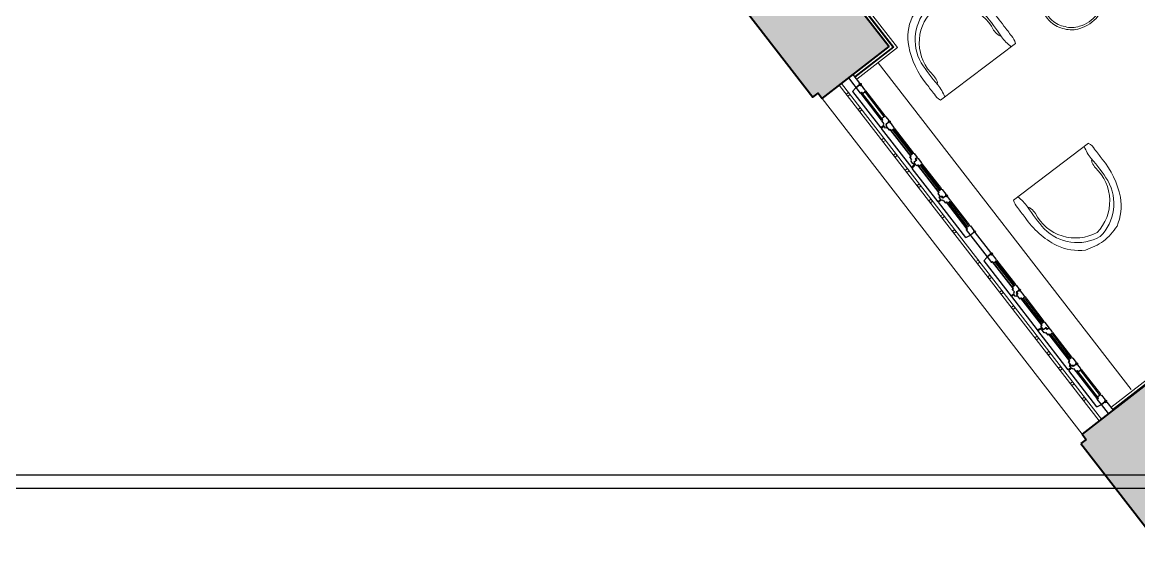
# Model space of a CAD drawing. Header units: millimetres. Extents: x 8884 to 18446, y 10737 to 16556.
# Drawn here: x 10154 to 10985, y 13391 to 13784 of the extents above; entities that cross this region are included whole.
import ezdxf

# ---------------------------------------------------------------- set-up
doc = ezdxf.new("R2010")
doc.units = ezdxf.units.MM
doc.set_wipeout_variables(frame=1)
doc.linetypes.add('DUZ', pattern=[0])
for name, color, linetype, lineweight in [('CEILING (3RDF)', 172, 'Continuous', 13), ('FURNITURE (3RDF)', 43, 'Continuous', 20), ('ozgun_duvar', 251, 'DUZ', 9), ('PLASTER (3RDF)', 251, 'Continuous', 13), ('t_grns_018', 152, 'Continuous', 18), ('TRS-DVR-OZGN', 192, 'Continuous', 40), ('TRS-GRN-0.00', 221, 'Continuous', 0), ('TRS-GRN-0.05', 191, 'Continuous', 5), ('TRS-GRN-0.09', 197, 'Continuous', 9), ('TRS-GRN-0.13', 153, 'Continuous', 13), ('TRS-GRN-0.25', 54, 'Continuous', 25), ('TUGLA DUVAR (3RDF)', 26, 'Continuous', 13)]:
    doc.layers.add(name, color=color, linetype=linetype, lineweight=lineweight)
pattern_1 = [(0, (19999.1183, 8091.67544), (0.3175, 0.635), [0, -0.635])]

# ---------------------------------------------------------------- blocks, each defined once
blk = doc.blocks.new('DZRYGHDEY')
blk.add_wipeout([(-34.99, 0.09), (35, 0), (35.94, 3.11), (36.02, 8.03), (36.04, 18.45), (35.69, 25.5), (33.84, 35.34), (29.71, 46.29), (25.47, 52.8), (19.63, 58.65), (14.69, 62.04), (4.38, 64.44), (0, 64.82), (-10.26, 63.34), (-14.69, 62.04), (-20.89, 57.59), (-27.46, 50.1), (-33.25, 37.35), (-35.4, 27.8), (-36.03, 17.53), (-36.02, 8.26), (-35.94, 3.11)])
at = {"linetype": 'ByBlock'}
blk.add_line((35, 0), (-35, 0), dxfattribs=at)
for points in [[(-35, 0, -0.003941), (-34.99, 0.09, -0.153898), (-35.95, 6.29, -0.023835), (-35.95, 15.46, -0.127945), (-29.71, 46.29, -0.143435), (-14.69, 62.04, -0.071117), (0, 64.82)], [(-31.03, 0, 0.074092), (-29.71, 10.33, -0.038875), (-29.71, 30.84, -0.340671), (0, 60.54)], [(35, 0, 0.003941), (34.99, 0.09, 0.153898), (35.95, 6.29, 0.023835), (35.95, 15.46, 0.127945), (29.71, 46.29, 0.143435), (14.69, 62.04, 0.071117), (0, 64.82)], [(31.03, 0, -0.074092), (29.71, 10.33, 0.038875), (29.71, 30.84, 0.340671), (0, 60.54)], [(-29.61, 11.04, 0.173618), (-28.43, 13.25, 0.0594), (-28.05, 17.76, -0.419281), (0, 56.79)], [(29.61, 11.04, -0.173618), (28.43, 13.25, -0.0594), (28.05, 17.76, 0.419281), (0, 56.79)]]:
    blk.add_lwpolyline(points, format="xyb", dxfattribs=at)
blk = doc.blocks.new('02CH600A')
at = {"linetype": 'ByBlock'}
blk.add_wipeout([(29.4, -80.3), (58.2, -76.6), (98.6, -66.9), (124.7, -58.5), (166.5, -50.8), (214.9, -51.8), (240.6, -56.6), (278.4, -68.1), (280.6, -60.7), (284.5, -57.7), (288.5, -56.8), (294.1, -58.5), (297.8, -62.9), (298.6, -68.4), (297.8, -79.9), (295.4, -166), (299.9, -238.5), (303.2, -293.6), (296.2, -373.3), (278.7, -440.6), (247.9, -510.3), (252.9, -500.9), (228, -541.7), (193.2, -582.7), (152.4, -617.4), (105.4, -645.2), (64.7, -659.3), (28, -665.3), (-46.6, -663), (-107.8, -644), (-135.6, -628.7), (-198.6, -577.2), (-224.3, -546.7), (-241.5, -521.2), (-272.5, -457.5), (-289, -406.1), (-299, -355.1), (-303.2, -287.6), (-298, -220.8), (-295.4, -166), (-296.5, -110.1), (-298.7, -67), (-296.2, -60.3), (-288.5, -56.8), (-285.5, -57.3), (-279.6, -62.1), (-278.5, -69.7), (-262.8, -63.2), (-235.9, -55.2), (-217, -51.9), (-191.8, -50), (-174.3, -50.5), (-141.7, -55.3), (-114.1, -63.4), (-84.5, -71.8), (-41.8, -79.2), (9.8, -81.3), (37.9, -79.5), (70.3, -74.3)], dxfattribs=at).dxf.layer = 'FURNITURE (3RDF)'
at = {"layer": 'FURNITURE (3RDF)', "linetype": 'ByBlock'}
for points in [[(-297.8, -82.1, -0.024434), (-296.5, -130.3, -0.045583), (-299.9, -238.5, 0.150789), (-252.9, -500.9, 0.143435), (-125, -635, 0.142303), (0, -665.9, 2.98005)], [(-297.8, -82.1, 0.041491), (-298.6, -68.4, -1.061979), (-278.4, -66.8, -0.012356)], [(-278.4, -66.8, -0.012356), (-282.5, -195.2, -0.019162), (-286.2, -238.5, 0.150789), (-241.3, -489, 0.143435), (-119.3, -616.9, 0.142303), (0, -646.3, 2.98005)], [(-278.4, -66.8, -0.012356), (-282.5, -195.2, -0.019162), (-286.2, -238.5, 0.150789), (-241.3, -489, 0.143435), (-119.3, -616.9, 0.142303), (0, -646.3, 2.98005)], [(0, -81.4, -0.085902), (-119.7, -61.5, 0.192758), (-278.5, -69.7, 5.046208)], [(-269.1, -65.6, -0.173618), (-259, -84.4, -0.0594), (-255.8, -122.8, 0.149572), (-188.3, -375.2, -1.755029)], [(-269.1, -65.6, -0.173618), (-259, -84.4, -0.0594), (-255.8, -122.8, 0.149572), (-188.3, -375.2, -1.755029)], [(0, -81.4, 0.08954), (114.7, -61.5, -0.18606), (278.5, -69.5, -5.046208)], [(0, -646.3, 0.142303), (119.3, -616.9, 0.143435), (241.3, -489, 0.150789), (286.2, -238.5, -0.019162), (282.5, -195.2, -0.012092), (278.5, -69.5, -1.061979)], [(0, -646.3, 0.142303), (119.3, -616.9, 0.143435), (241.3, -489, 0.150789), (286.2, -238.5, -0.019162), (282.5, -195.2, -0.012092), (278.5, -69.5, -1.061979)], [(297.8, -82.1, 0.024434), (296.5, -130.3, 0.045583), (299.9, -238.5, -0.150789), (252.9, -500.9, -0.143435), (125, -635, -0.142303), (0, -665.9, -2.98005)], [(269.1, -65.6, 0.173618), (259, -84.4, 0.0594), (255.8, -122.8, -0.149572), (188.3, -375.2, 1.755029)], [(269.1, -65.6, 0.173618), (259, -84.4, 0.0594), (255.8, -122.8, -0.149572), (188.3, -375.2, 1.755029)], [(278.5, -69.5, -0.000264), (278.4, -66.8, -1.061979), (298.6, -68.4, 0.041491), (297.8, -82.1, -0.121238)], [(-282.5, -195.2, 0.098813), (-236.8, -354.4, 0.143435), (-117.1, -480, 0.142303), (0, -508.9, 2.98005)], [(-282.5, -195.2, 0.098813), (-236.8, -354.4, 0.143435), (-117.1, -480, 0.142303), (0, -508.9, 2.98005)], [(282.5, -195.2, -0.098813), (236.8, -354.4, -0.143435), (117.1, -480, -0.142303), (0, -508.9, -2.98005)], [(282.5, -195.2, -0.098813), (236.8, -354.4, -0.143435), (117.1, -480, -0.142303), (0, -508.9, -2.98005)]]:
    blk.add_lwpolyline(points, format="xyb", dxfattribs=at)
blk = doc.blocks.new('ASRGTATG')
blk.add_wipeout([(16470.63, 455.19), (16473.29, 466.04), (16476.8, 472.77), (16481.62, 478.8), (16485.21, 482.05), (16494.24, 487.48), (16498.05, 488.89), (16505.71, 490.47), (16512.56, 490.59), (16520.73, 489.14), (16530.32, 485.09), (16536.5, 480.26), (16544, 470.85), (16546.15, 466.48), (16547.99, 460.98), (16549, 455.22), (16548.97, 447.13), (16546.26, 436.39), (16542.34, 429.12), (16538.94, 424.8), (16534.87, 420.93), (16527.61, 416.18), (16522.54, 414.04), (16514.65, 412.23), (16508.6, 412.08), (16500.06, 413.15), (16494.9, 414.86), (16488.7, 418.06), (16485.19, 420.58), (16483.22, 422.27), (16480.28, 425.25), (16475.56, 431.87), (16471.91, 440.62), (16471.17, 443.71), (16470.54, 448.38), (16470.45, 452.38), (16470.67, 455.66)]).dxf.layer = 'FURNITURE (3RDF)'
at = {"layer": 'FURNITURE (3RDF)'}
for radius in [39.38, 37.23]:
    blk.add_circle((16509.81, 451.31), radius, dxfattribs=at)
blk = doc.blocks.new('DFHDHS')
at = {"layer": 'FURNITURE (3RDF)'}
for p, xscale, yscale, zscale, rotation in [((16516.69, 482.44), 0.08800000000069401, 0.08800000000069401, 0.08800000000069401, 171.0165364036968), ((16475.55, 458.16), -0.08800000000069401, 0.08800000000069401, 0.08800000000069401, 258.2099053011472), ((16543.87, 443.49), 0.08800000000069401, 0.08800000000069401, 0.08800000000069401, 77.5499511911106), ((16504.84, 419.81), -0.08800000000069401, 0.0879999999997381, 0.08800000000000001, 347.5499511911106)]:
    blk.add_blockref('02CH600A', p, dxfattribs=dict(at, xscale=xscale, yscale=yscale, zscale=zscale, rotation=rotation))
blk.add_blockref('ASRGTATG', (0, 0), dxfattribs=at)

msp = doc.modelspace()

# ---------------------------------------------------------------- hatches: boundary and pattern name
at = {"layer": 'ozgun_duvar'}
h = msp.add_hatch(dxfattribs=at)
h.set_pattern_fill('DOTS', color=256, scale=0.4, style=0)
h.set_pattern_definition(pattern_1)
h.paths.add_polyline_path([(11880.61, 14129.5), (11872.9, 14123.33), (11864.82, 14114.54), (11842.53, 14096.07), (11867.01, 14063.36), (11209.48, 13594.66), (11230.26, 13565.62), (11178.14, 13528.47), (11157.42, 13557.55), (11031.15, 13467.54), (10992.98, 13516.26), (10958.95, 13489.9), (10949.84, 13482.84), (10942.73, 13477.33), (10945.79, 13473.38), (10941.84, 13470.32), (10989.92, 13408.26), (10996.64, 13413.47), (11014.4, 13390.54), (11939.6, 14053.37)])
h = msp.add_hatch(dxfattribs=at)
h.set_pattern_fill('DOTS', color=256, scale=0.4, style=0)
h.set_pattern_definition(pattern_1)
h.paths.add_polyline_path([(10701.49, 13803.39), (10694.38, 13797.88), (10697.44, 13793.93), (10693.49, 13790.87), (10742.18, 13728.02), (10746.13, 13731.08), (10749.19, 13727.13), (10756.3, 13732.64), (10765.41, 13739.69), (10799, 13765.72), (10744.16, 13836.46), (10710.59, 13810.45)])

# ---------------------------------------------------------------- linework, layer by layer
at = {"layer": 'CEILING (3RDF)'}
msp.add_line((10790.76, 13753.64, 33.18), (10979.23, 13510.4), dxfattribs=at)
at = {"layer": 'PLASTER (3RDF)'}
msp.add_lwpolyline([(10773.42, 13743.37), (10801.8, 13765.36), (10744.54, 13839.27), (10716.16, 13817.28)], dxfattribs=at)
at = {"layer": 't_grns_018'}
msp.add_line((10942.73, 13477.33), (10749.19, 13727.13), dxfattribs=at)
at = {"layer": 'TRS-DVR-OZGN'}
for p, q in [((10744.18, 13836.46), (10799, 13765.72)), ((10992.98, 13516.26), (10942.73, 13477.33)), ((10942.73, 13477.33), (10945.79, 13473.38)), ((10945.79, 13473.38), (10941.84, 13470.32)), ((10941.84, 13470.32), (10989.92, 13408.26))]:
    msp.add_line(p, q, dxfattribs=at)
for points in [[(10694.38, 13797.88), (10697.44, 13793.93), (10693.49, 13790.87), (10742.18, 13728.02), (10746.13, 13731.08), (10749.19, 13727.13)], [(10749.19, 13727.13), (10799, 13765.72)]]:
    msp.add_lwpolyline(points, dxfattribs=at)
at = {"layer": 'TRS-GRN-0.00'}
for p, q in [((10761.92, 13736.99), (10955.46, 13487.19)), ((10763.5, 13738.22), (10957.04, 13488.42))]:
    msp.add_line(p, q, dxfattribs=at)
at = {"layer": 'TRS-GRN-0.05'}
for p, q in [((10778.47, 13731.88), (10778.15, 13731.64)), ((10794.11, 13711.05), (10778.15, 13731.64)), ((10794.42, 13711.29), (10778.47, 13731.88)), ((10794.42, 13711.29), (10794.11, 13711.05)), ((10799.56, 13704.01), (10815.16, 13683.87)), ((10799.87, 13704.26), (10815.48, 13684.11)), ((10815.16, 13683.87), (10814.53, 13683.38)), ((10815.16, 13683.87), (10814.53, 13683.38)), ((10820.19, 13677.39), (10836.05, 13656.91)), ((10820.19, 13677.39), (10836.05, 13656.91)), ((10836.05, 13656.92), (10820.31, 13677.23)), ((10820.5, 13677.63), (10836.36, 13657.16)), ((10820.5, 13677.63), (10836.36, 13657.16)), ((10836.36, 13657.16), (10820.62, 13677.47)), ((10856.99, 13629.88), (10841.44, 13649.96)), ((10857.31, 13630.12), (10841.75, 13650.2)), ((10875.8, 13605.61), (10891.35, 13585.53)), ((10876.11, 13605.86), (10891.67, 13585.78)), ((10912.61, 13558.1), (10896.74, 13578.58)), ((10912.61, 13558.1), (10896.74, 13578.58)), ((10896.74, 13578.57), (10912.48, 13558.26)), ((10912.92, 13558.35), (10897.06, 13578.82)), ((10912.92, 13558.35), (10897.06, 13578.82)), ((10897.06, 13578.82), (10912.8, 13558.5)), ((10917.63, 13551.62), (10917, 13551.13)), ((10917.63, 13551.62), (10917, 13551.13)), ((10933.23, 13531.48), (10917.63, 13551.62)), ((10933.55, 13531.72), (10917.94, 13551.86)), ((10939, 13524.68), (10938.69, 13524.44)), ((10938.69, 13524.44), (10954.64, 13503.85)), ((10939, 13524.68), (10954.95, 13504.1)), ((10954.95, 13504.1), (10954.64, 13503.85))]:
    msp.add_line(p, q, dxfattribs=at)
at = {"layer": 'TRS-GRN-0.09'}
for p, q in [((10781.15, 13731.68), (10794.9, 13713.94)), ((10781.33, 13731.82), (10795.08, 13714.08)), ((10802.56, 13704.06), (10816.14, 13686.53)), ((10802.73, 13704.2), (10816.32, 13686.66)), ((10823.12, 13677.51), (10836.84, 13659.81)), ((10823.3, 13677.65), (10837.02, 13659.94)), ((10857.79, 13632.77), (10844.44, 13650)), ((10857.97, 13632.91), (10844.62, 13650.14)), ((10878.8, 13605.66), (10892.15, 13588.42)), ((10878.97, 13605.8), (10892.33, 13588.56)), ((10913.46, 13560.91), (10899.74, 13578.62)), ((10913.64, 13561.05), (10899.92, 13578.76)), ((10934.03, 13534.37), (10920.44, 13551.9)), ((10934.21, 13534.51), (10920.62, 13552.04)), ((10955.43, 13506.74), (10941.69, 13524.49)), ((10955.61, 13506.88), (10941.86, 13524.62))]:
    msp.add_line(p, q, dxfattribs=at)
for points in [[(10767.12, 13730.28), (10768.7, 13731.51), (10769.92, 13729.93), (10768.34, 13728.7)], [(10775.9, 13718.95), (10777.48, 13720.18), (10778.7, 13718.6), (10777.12, 13717.37)], [(10793.45, 13696.29), (10795.03, 13697.52), (10796.26, 13695.94), (10794.68, 13694.71)], [(10802.23, 13684.96), (10803.81, 13686.19), (10805.04, 13684.61), (10803.46, 13683.38)], [(10811.01, 13673.63), (10812.59, 13674.86), (10813.82, 13673.28), (10812.23, 13672.05)], [(10819.79, 13662.3), (10821.37, 13663.53), (10822.59, 13661.94), (10821.01, 13660.72)], [(10828.57, 13650.97), (10830.15, 13652.2), (10831.37, 13650.61), (10829.79, 13649.39)], [(10837.35, 13639.64), (10838.93, 13640.86), (10840.15, 13639.28), (10838.57, 13638.06)], [(10846.12, 13628.31), (10847.71, 13629.53), (10848.93, 13627.95), (10847.35, 13626.73)], [(10863.68, 13605.65), (10865.26, 13606.87), (10866.49, 13605.29), (10864.91, 13604.07)], [(10872.46, 13594.32), (10874.04, 13595.54), (10875.27, 13593.96), (10873.68, 13592.74)], [(10881.24, 13582.99), (10882.82, 13584.21), (10884.04, 13582.63), (10882.46, 13581.41)], [(10890.02, 13571.66), (10891.6, 13572.88), (10892.82, 13571.3), (10891.24, 13570.08)], [(10907.57, 13549), (10909.16, 13550.22), (10910.38, 13548.64), (10908.8, 13547.41)], [(10916.35, 13537.66), (10917.93, 13538.89), (10919.16, 13537.31), (10917.58, 13536.08)], [(10925.13, 13526.33), (10926.71, 13527.56), (10927.94, 13525.98), (10926.36, 13524.75)], [(10933.91, 13515), (10935.49, 13516.23), (10936.72, 13514.65), (10935.13, 13513.42)], [(10942.69, 13503.67), (10944.27, 13504.9), (10945.49, 13503.32), (10943.91, 13502.09)]]:
    msp.add_lwpolyline(points, close=True, dxfattribs=at)
for centre, start, end in [((10777.94, 13729.96), 56.05394, 109.48112), ((10792.43, 13711.26), 326.05394, 19.48112), ((10799.34, 13702.34), 56.05394, 109.48112), ((10813.49, 13684.08), 326.05394, 19.48112), ((10834.37, 13657.13), 326.05394, 19.48112), ((10841.23, 13648.28), 56.05394, 109.48112), ((10855.32, 13630.09), 326.05394, 19.48112), ((10875.58, 13603.93), 56.05394, 109.48112), ((10889.68, 13585.74), 326.05394, 19.48112), ((10896.53, 13576.9), 56.05394, 109.48112), ((10917.42, 13549.94), 56.05394, 109.48112), ((10931.56, 13531.69), 326.05394, 19.48112), ((10938.47, 13522.76), 56.05394, 109.48112), ((10952.96, 13504.06), 326.05394, 19.48112)]:
    msp.add_arc(centre, 1.26, start, end, dxfattribs=at)
at = {"layer": 'TRS-GRN-0.13'}
for p, q in [((10796, 13714.16), (10781.64, 13732.69)), ((10777.83, 13730.75), (10793.17, 13710.96)), ((10817.24, 13686.74), (10803.04, 13705.07)), ((10837.94, 13660.02), (10823.61, 13678.52)), ((10844.92, 13651.01), (10858.89, 13632.99)), ((10893.24, 13588.64), (10879.28, 13606.66)), ((10900.23, 13579.63), (10914.56, 13561.13)), ((10920.93, 13552.91), (10935.13, 13534.58)), ((10942.17, 13525.49), (10956.53, 13506.96)), ((10953.7, 13503.76), (10938.36, 13523.55))]:
    msp.add_line(p, q, dxfattribs=at)
at = {"layer": 'TRS-GRN-0.25'}
for p, q in [((10771.86, 13732.25), (10774, 13734.87)), ((10771.86, 13732.25), (10792.8, 13705.23)), ((10778.47, 13731.88), (10779.27, 13730.86)), ((10794.85, 13707.96), (10795.25, 13708.27)), ((10794.42, 13706.48), (10792.8, 13705.23)), ((10794.72, 13706.09), (10793.1, 13704.83)), ((10793.1, 13704.83), (10815.88, 13675.44)), ((10797.24, 13704.88), (10797.64, 13705.18)), ((10801.77, 13703.45), (10815.35, 13685.91)), ((10815.48, 13684.11), (10814.87, 13684.91)), ((10815.48, 13681.33), (10815.88, 13681.64)), ((10815.88, 13675.44), (10818.03, 13678.09)), ((10816.19, 13675.03), (10818.42, 13677.77)), ((10835.41, 13650.22), (10816.19, 13675.03)), ((10819.59, 13681.1), (10817.53, 13679.51)), ((10818.67, 13682.28), (10819.59, 13681.1)), ((10822.33, 13676.9), (10836.05, 13659.19)), ((10837.03, 13651.48), (10835.41, 13650.22)), ((10837.34, 13651.08), (10835.72, 13649.83)), ((10856.01, 13623.64), (10835.72, 13649.83)), ((10836.49, 13654.22), (10836.89, 13654.53)), ((10838.88, 13651.14), (10839.27, 13651.44)), ((10857, 13632.16), (10843.65, 13649.39)), ((10856.01, 13623.64), (10859.09, 13625.05)), ((10857.31, 13630.12), (10856.51, 13631.15)), ((10869.51, 13606.22), (10871.65, 13608.85)), ((10869.51, 13606.22), (10889.8, 13580.03)), ((10876.11, 13605.86), (10876.91, 13604.83)), ((10878.01, 13605.04), (10891.36, 13587.81)), ((10891.86, 13582.76), (10892.25, 13583.07)), ((10891.42, 13581.28), (10889.8, 13580.03)), ((10891.73, 13580.89), (10890.11, 13579.63)), ((10890.11, 13579.63), (10909.33, 13554.82)), ((10894.25, 13579.68), (10894.64, 13579.98)), ((10912.67, 13560.3), (10898.95, 13578.01)), ((10909.33, 13554.82), (10912.54, 13556.29)), ((10909.64, 13554.41), (10912.75, 13555.84)), ((10932.42, 13525.02), (10909.64, 13554.41)), ((10916.05, 13556.59), (10913.99, 13555)), ((10915.25, 13552.56), (10915.65, 13552.87)), ((10916.97, 13555.41), (10916.05, 13556.59)), ((10917.94, 13551.86), (10918.56, 13551.07)), ((10933.24, 13533.75), (10919.65, 13551.29)), ((10934.04, 13526.28), (10932.42, 13525.02)), ((10934.34, 13525.88), (10932.72, 13524.63)), ((10953.65, 13497.61), (10932.72, 13524.63)), ((10933.49, 13529.02), (10933.89, 13529.32)), ((10935.88, 13525.94), (10936.28, 13526.24)), ((10954.95, 13504.1), (10954.16, 13505.12)), ((10953.65, 13497.61), (10956.73, 13499.02))]:
    msp.add_line(p, q, dxfattribs=at)
for points in [[(10768.84, 13742.35), (10777.52, 13731.15), (10778.47, 13731.88)], [(10776.96, 13737.17), (10774.4, 13735.18)], [(10796.19, 13705.01), (10794.72, 13706.91)], [(10815.88, 13681.64), (10814.53, 13683.38), (10815.48, 13684.11)], [(10816.82, 13678.39), (10815.35, 13680.28)], [(10836.36, 13653.17), (10837.83, 13651.27)], [(10856.36, 13629.39), (10857.31, 13630.12)], [(10862.05, 13627.34), (10859.49, 13625.36)], [(10874.61, 13611.14), (10872.04, 13609.15), (10875.16, 13605.12), (10876.11, 13605.86)], [(10893.19, 13579.81), (10891.72, 13581.71)], [(10912.73, 13554.59), (10914.2, 13552.7)], [(10915.65, 13552.87), (10917, 13551.13), (10917.94, 13551.86)], [(10933.36, 13527.97), (10934.83, 13526.07)], [(10959.69, 13501.32), (10957.13, 13499.33), (10954, 13503.36), (10954.95, 13504.1)]]:
    msp.add_lwpolyline(points, dxfattribs=at)
for points in [[(10774.4, 13735.18), (10776.96, 13737.17, -0.414213), (10777.14, 13738.57), (10772.2, 13744.95)], [(10779.27, 13730.86), (10780.85, 13732.08, -0.873843), (10780.99, 13732.22, 0.095094), (10781.03, 13732.22, 0.396063), (10781.16, 13733.31, 0.095094), (10781.12, 13733.31, -0.873843), (10781.03, 13733.48), (10778.33, 13736.96)], [(10795.25, 13708.27), (10793.47, 13710.56), (10794.42, 13711.29), (10793.63, 13712.32), (10795.21, 13713.55, 0.873843), (10795.38, 13713.65, -0.095094), (10795.38, 13713.68, -0.396063), (10796.47, 13713.55, -0.095094), (10796.47, 13713.51, 0.873843), (10796.61, 13713.37), (10798.69, 13710.68, 0.400158), (10798.55, 13709.31), (10796.93, 13708.05), (10796.54, 13707.75), (10797.03, 13707.12), (10796.47, 13706.69)], [(10814.87, 13684.91), (10816.45, 13686.13, 0.873843), (10816.62, 13686.23, -0.095094), (10816.63, 13686.27, -0.396063), (10817.71, 13686.13, -0.095094), (10817.71, 13686.09, 0.873843), (10817.85, 13685.95), (10819.93, 13683.26), (10818.35, 13682.04), (10819.27, 13680.85), (10817.53, 13679.51), (10818.27, 13678.56), (10817.87, 13678.25)], [(10819.14, 13682.65), (10818.67, 13682.28), (10819.59, 13681.1), (10817.53, 13679.51), (10819.55, 13676.9), (10820.5, 13677.63), (10821.24, 13676.68), (10822.82, 13677.91, -0.873843), (10822.96, 13678.05, 0.095094), (10823, 13678.05, 0.396063), (10823.13, 13679.13, 0.095094), (10823.1, 13679.14, -0.873843), (10823, 13679.31)], [(10818.67, 13682.28), (10819.14, 13682.65, 0.873843), (10819.31, 13682.75, -0.095094), (10819.32, 13682.79, -0.396063), (10820.41, 13682.65, -0.095094), (10820.4, 13682.61, 0.873843), (10820.55, 13682.47), (10823, 13679.31)], [(10839.27, 13651.44), (10840.81, 13649.47), (10841.75, 13650.2), (10842.55, 13649.17), (10844.13, 13650.4, -0.873843), (10844.27, 13650.54, 0.095094), (10844.31, 13650.54, 0.396063), (10844.45, 13651.62, 0.095094), (10844.41, 13651.63, -0.873843), (10844.31, 13651.8), (10842.47, 13654.17, -0.400158), (10841.11, 13654.38), (10839.09, 13652.82), (10838.17, 13654.01), (10837.62, 13653.58)], [(10856.51, 13631.15), (10858.1, 13632.38, 0.873843), (10858.27, 13632.48, -0.095094), (10858.27, 13632.51, -0.396063), (10859.36, 13632.38, -0.095094), (10859.36, 13632.34, 0.873843), (10859.5, 13632.2), (10862.19, 13628.72)], [(10856.36, 13629.39), (10872.04, 13609.15), (10874.61, 13611.14, -0.414213), (10874.78, 13612.54), (10863.45, 13627.17)], [(10876.91, 13604.83), (10878.49, 13606.05, -0.873843), (10878.63, 13606.19, 0.095094), (10878.67, 13606.19, 0.396063), (10878.81, 13607.28, 0.095094), (10878.77, 13607.28, -0.873843), (10878.67, 13607.46), (10875.97, 13610.93)], [(10892.25, 13583.07), (10890.72, 13585.04), (10891.67, 13585.78), (10890.87, 13586.8), (10892.45, 13588.03, 0.873843), (10892.63, 13588.13, -0.095094), (10892.63, 13588.17, -0.396063), (10893.72, 13588.03, -0.095094), (10893.72, 13587.99, 0.873843), (10893.86, 13587.85), (10895.69, 13585.48, 0.400158), (10895.55, 13584.1), (10893.54, 13582.55), (10894.46, 13581.36), (10893.91, 13580.93)], [(10917.44, 13555.78), (10916.97, 13555.41), (10916.05, 13556.59), (10913.99, 13555), (10911.97, 13557.61), (10912.92, 13558.35), (10912.19, 13559.29), (10913.77, 13560.52, 0.873843), (10913.94, 13560.62, -0.095094), (10913.95, 13560.66, -0.396063), (10915.03, 13560.52, -0.095094), (10915.03, 13560.48, 0.873843), (10915.17, 13560.34)], [(10916.97, 13555.41), (10917.44, 13555.78, -0.873843), (10917.58, 13555.92, 0.095094), (10917.62, 13555.91, 0.396063), (10917.76, 13557, 0.095094), (10917.72, 13557.01, -0.873843), (10917.62, 13557.18), (10915.17, 13560.34)], [(10918.56, 13551.07), (10920.14, 13552.3, -0.873843), (10920.28, 13552.44, 0.095094), (10920.32, 13552.44, 0.396063), (10920.45, 13553.52, 0.095094), (10920.41, 13553.53, -0.873843), (10920.32, 13553.7), (10918.23, 13556.39), (10916.65, 13555.16), (10915.73, 13556.35), (10913.99, 13555), (10913.26, 13555.95), (10912.86, 13555.64)], [(10936.28, 13526.24), (10938.05, 13523.95), (10939, 13524.68), (10939.8, 13523.66), (10941.38, 13524.88, -0.873843), (10941.52, 13525.02, 0.095094), (10941.56, 13525.02, 0.396063), (10941.7, 13526.11, 0.095094), (10941.66, 13526.11, -0.873843), (10941.56, 13526.28), (10939.48, 13528.97, -0.400158), (10938.11, 13529.18), (10936.1, 13527.62), (10935.61, 13528.25), (10935.05, 13527.82)], [(10954.16, 13505.12), (10955.74, 13506.35, 0.873843), (10955.91, 13506.45, -0.095094), (10955.92, 13506.49, -0.396063), (10957, 13506.35, -0.095094), (10957, 13506.31, 0.873843), (10957.14, 13506.17), (10959.84, 13502.69)], [(10962.38, 13492.55), (10957.13, 13499.33), (10959.69, 13501.32, 0.414214), (10961.1, 13501.14), (10965.73, 13495.15)]]:
    msp.add_lwpolyline(points, format="xyb", dxfattribs=at)
for points in [[(10802.57, 13705.68, 0.095094), (10802.53, 13705.69, -0.873843), (10802.43, 13705.86), (10799.92, 13709.1, -0.400158), (10798.55, 13709.31), (10796.93, 13708.05), (10797.42, 13707.42), (10796.47, 13706.69), (10798.92, 13703.52), (10799.87, 13704.26), (10800.67, 13703.23), (10802.25, 13704.46, -0.873843), (10802.39, 13704.6, 0.095094), (10802.43, 13704.59, 0.396063)], [(10838.41, 13659.41, -0.095094), (10838.41, 13659.37, 0.873843), (10838.55, 13659.23), (10841.25, 13655.76, 0.400158), (10841.11, 13654.38), (10839.49, 13653.13), (10838.57, 13654.31), (10837.62, 13653.58), (10835.42, 13656.42), (10836.36, 13657.16), (10835.57, 13658.19), (10837.15, 13659.41, 0.873843), (10837.32, 13659.51, -0.095094), (10837.33, 13659.55, -0.396063)], [(10899.75, 13580.24, 0.095094), (10899.71, 13580.25, -0.873843), (10899.61, 13580.42), (10896.92, 13583.9, -0.400158), (10895.55, 13584.1), (10893.94, 13582.85), (10894.85, 13581.67), (10893.91, 13580.93), (10896.11, 13578.09), (10897.06, 13578.82), (10897.86, 13577.79), (10899.44, 13579.02, -0.873843), (10899.58, 13579.16, 0.095094), (10899.61, 13579.16, 0.396063)], [(10935.6, 13533.97, -0.095094), (10935.6, 13533.93, 0.873843), (10935.74, 13533.79), (10938.25, 13530.55, 0.400158), (10938.11, 13529.18), (10936.49, 13527.93), (10936, 13528.56), (10935.05, 13527.82), (10932.6, 13530.98), (10933.55, 13531.72), (10932.76, 13532.75), (10934.34, 13533.97, 0.873843), (10934.51, 13534.07, -0.095094), (10934.51, 13534.11, -0.396063)]]:
    msp.add_lwpolyline(points, format="xyb", close=True, dxfattribs=at)
for centre in [(10777.75, 13737.78), (10799.34, 13709.92), (10841.9, 13654.99), (10862.84, 13627.96), (10875.4, 13611.75), (10896.34, 13584.72), (10938.9, 13529.79), (10960.48, 13501.93)]:
    msp.add_circle(centre, 0.5, dxfattribs=at)
for centre, radius, start, end in [((10777.76, 13737.78), 1, 217.81073, 305.04762), ((10794.26, 13707.5), 0.75, 307.76753, 37.76753), ((10796.65, 13704.42), 0.75, 37.76753, 127.76753), ((10814.89, 13680.88), 0.75, 307.76753, 37.76753), ((10817.28, 13677.79), 0.75, 37.76753, 127.76753), ((10835.9, 13653.76), 0.75, 307.76753, 37.76753), ((10838.29, 13650.68), 0.75, 37.76753, 127.76753), ((10862.84, 13627.96), 1, 130.48743, 217.72433), ((10875.4, 13611.75), 1, 217.81073, 305.04762), ((10891.26, 13582.3), 0.75, 307.76753, 37.76753), ((10893.65, 13579.22), 0.75, 37.76753, 127.76753), ((10912.27, 13555.19), 0.75, 307.76753, 37.76753), ((10914.66, 13552.1), 0.75, 37.76753, 127.76753), ((10932.9, 13528.56), 0.75, 307.76753, 37.76753), ((10935.29, 13525.48), 0.75, 37.76753, 127.76753), ((10960.49, 13501.93), 1, 130.48743, 217.72433)]:
    msp.add_arc(centre, radius, start, end, dxfattribs=at)
at = {"layer": 'TUGLA DUVAR (3RDF)'}
for points in [[(10964.21, 13497.12), (11029.61, 13547.83), (11065.66, 13497.67), (11377.64, 13720.05), (11356.6, 13749.57), (11383.81, 13768.96), (11405.22, 13739.71), (11663.61, 13923.9), (11646.15, 13948.4), (11669.74, 13965.22), (11687.36, 13940.82), (11833.6, 14045.06), (11815.06, 14071.07), (11840.5, 14090.11), (11814.47, 14123.58), (11847.9, 14148.93)], [(10965.44, 13495.54), (11029.2, 13544.98), (11065.2, 13494.89), (11380.43, 13719.58), (11359.39, 13749.1), (11383.36, 13766.19), (11404.78, 13736.94), (11666.4, 13923.43), (11648.94, 13947.93), (11669.28, 13962.44), (11686.9, 13938.04), (11836.38, 14044.59)], [(10774.95, 13741.39), (10805.31, 13764.91), (10744.98, 13842.78), (10714.63, 13819.26)], [(10773.73, 13742.98), (10802.5, 13765.27), (10744.63, 13839.97), (10715.85, 13817.68)]]:
    msp.add_lwpolyline(points, dxfattribs=at)

# ---------------------------------------------------------------- next in the draw order: block references
at = {"layer": 'FURNITURE (3RDF)', "rotation": 37.07967878172772}
msp.add_blockref('DZRYGHDEY', (10865.18, 13746.94, 0.22), dxfattribs=at)
at = {"layer": 'FURNITURE (3RDF)', "xscale": -1, "rotation": 217.0796787817276}
msp.add_blockref('DZRYGHDEY', (10919.57, 13672.63, 0.22), dxfattribs=at)

# ---------------------------------------------------------------- next in the draw order: block references
at = {"layer": 'FURNITURE (3RDF)'}
msp.add_blockref('DFHDHS', (-5562.6, 13416.27, 0.22), dxfattribs=at)

# ---------------------------------------------------------------- next in the draw order: wipeouts: each hides what was drawn before it
msp.add_wipeout([(10856.1, 13706.41), (10856.08, 13714.03), (10857.66, 13721.31), (10860.58, 13727.82), (10865.6, 13734.5), (10871.54, 13739.47), (10882.31, 13744.24), (10888.97, 13745.25), (10896.53, 13744.85), (10905.67, 13742.03), (10911.27, 13738.75), (10918.04, 13732.39), (10921.43, 13727.4), (10924.24, 13720.9), (10925.38, 13716.22), (10925.61, 13705.94), (10924.19, 13699.53), (10920.01, 13690.9), (10916.86, 13686.85), (10911.73, 13682.19), (10906.64, 13679.06), (10900.47, 13676.64), (10894.37, 13675.48), (10889.51, 13675.33), (10880.59, 13676.85), (10872.75, 13680.37), (10867.82, 13683.98), (10863.76, 13688.19), (10861.99, 13690.56), (10859.25, 13695.34), (10857.76, 13699.02), (10856.21, 13705.56)]).translate(0, 0, 0.22).dxf.layer = 'FURNITURE (3RDF)'

# ---------------------------------------------------------------- next in the draw order: linework, layer by layer
for points in [[(9056.36, 13437.06), (13171.36, 13437.06), (13171.36, 16377.06), (9056.36, 16377.06)], [(9066.36, 13447.06), (13161.36, 13447.06), (13161.36, 16367.06), (9066.36, 16367.06)]]:
    msp.add_lwpolyline(points, close=True)

doc.saveas('drawing.dxf')
